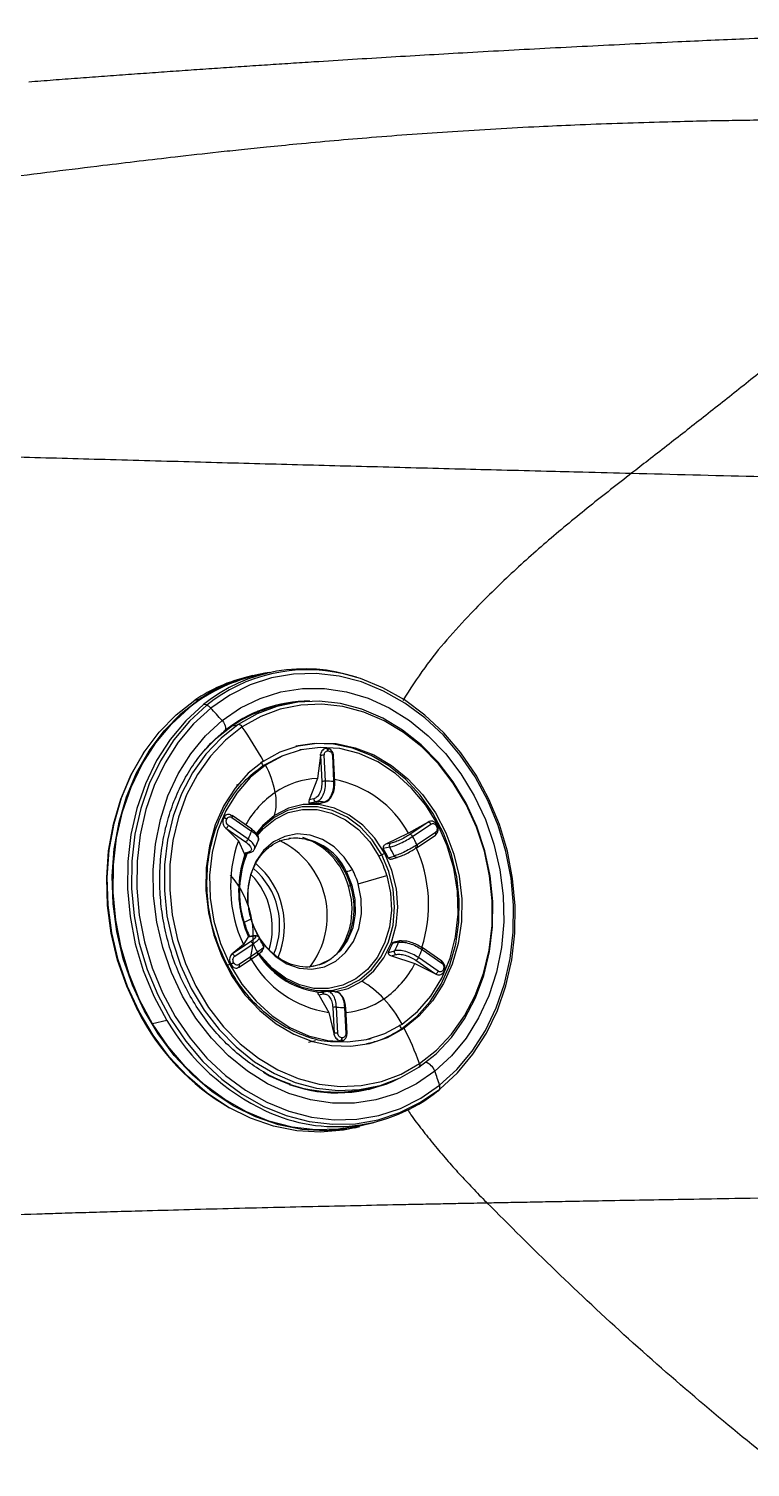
# Model space of a CAD drawing. Extents: x 526 to 610, y 679 to 808.
# Drawn here: x 574.73 to 577.84, y 738.75 to 744.96 of the extents above; entities that cross this region are included whole.
import ezdxf

# ---------------------------------------------------------------- set-up
doc = ezdxf.new("R2010")
doc.units = 0
doc.header["$MEASUREMENT"] = 0
doc.layers.add('1', color=4, linetype='Continuous')

# ---------------------------------------------------------------- blocks, each defined once
blk = doc.blocks.new('JETSETTER LX')
at = {"layer": '1', "color": 3, "linetype": 'Continuous', "lineweight": 25}
for p, q in [((49.5675, 45.2902), (49.5517, 45.2864)), ((49.6301, 45.301), (49.5684, 45.2864)), ((49.3176, 45.1845), (49.3392, 45.1896)), ((49.5889, 45.1397), (49.5908, 45.1331)), ((49.6113, 45.1448), (49.6124, 45.1413)), ((49.6919, 45.1636), (49.6652, 45.1575)), ((49.7164, 45.1686), (49.6919, 45.1636)), ((49.4806, 45.0744), (49.5052, 45.0795)), ((49.6121, 44.9022), (49.6944, 44.9448)), ((49.7818, 44.9717), (49.771, 44.9695)), ((49.8597, 44.9456), (49.8466, 44.8469)), ((49.8603, 44.9516), (49.8597, 44.9456)), ((49.8597, 44.9456), (49.8601, 44.9457)), ((49.8601, 44.9457), (49.8603, 44.9516)), ((49.8601, 44.9457), (49.8655, 44.8334)), ((49.8817, 44.8346), (49.8763, 44.9468)), ((49.8859, 44.976), (49.8876, 44.976)), ((49.8918, 44.9658), (49.8935, 44.9657)), ((49.9109, 44.9457), (49.9163, 44.8334)), ((49.9216, 44.8325), (49.9162, 44.9447)), ((49.498, 44.819), (49.5049, 44.8209)), ((49.5056, 44.8211), (49.5013, 44.8194)), ((49.8466, 44.8469), (49.8116, 44.7539)), ((49.8307, 44.7583), (49.8116, 44.7539)), ((49.4665, 44.6913), (49.4629, 44.6917)), ((49.8415, 44.7462), (49.8134, 44.7398)), ((49.852, 44.7385), (49.878, 44.745)), ((49.8549, 44.7388), (49.8812, 44.7454)), ((49.4411, 44.6753), (49.4419, 44.6771)), ((49.4474, 44.6359), (49.4512, 44.6321)), ((49.4517, 44.6322), (49.4474, 44.6359)), ((49.4512, 44.6321), (49.4517, 44.6322)), ((49.4512, 44.6321), (49.5054, 44.5777)), ((49.4517, 44.6322), (49.5364, 44.5734)), ((49.4551, 44.6706), (49.4559, 44.6723)), ((49.5471, 44.5848), (49.4624, 44.6437)), ((49.4714, 44.6898), (49.4761, 44.6871)), ((49.478, 44.6787), (49.5627, 44.6198)), ((49.563, 44.628), (49.4783, 44.6868)), ((50.3243, 44.6585), (50.2401, 44.6102)), ((50.3247, 44.6586), (50.2455, 44.6053)), ((50.2572, 44.5965), (50.3365, 44.6498)), ((50.3292, 44.661), (50.3243, 44.6585)), ((50.3243, 44.6585), (50.3247, 44.6586)), ((50.3247, 44.6586), (50.3292, 44.661)), ((50.3593, 44.6419), (50.3602, 44.6401)), ((50.3642, 44.6441), (50.3633, 44.6459)), ((49.5054, 44.5777), (49.5306, 44.5232)), ((50.2401, 44.6102), (50.1423, 44.5629)), ((50.1611, 44.5665), (50.1423, 44.5629)), ((50.3555, 44.6137), (50.2762, 44.5603)), ((50.2764, 44.549), (50.3556, 44.6024)), ((50.3586, 44.6053), (50.3546, 44.6019)), ((49.5493, 44.5283), (49.5306, 44.5232)), ((49.5319, 44.5203), (49.5567, 44.5272)), ((50.1584, 44.55), (50.1307, 44.5447)), ((50.152, 44.5044), (50.1785, 44.5119)), ((50.1696, 44.4998), (50.1901, 44.5057)), ((50.0229, 44.3914), (50.146, 44.4275)), ((49.5599, 44.2396), (49.5305, 44.2258)), ((49.5572, 44.1418), (49.478, 44.0885)), ((49.4897, 44.0797), (49.569, 44.133)), ((49.5481, 44.1627), (49.527, 44.1301)), ((49.5481, 44.1627), (49.5668, 44.1663)), ((49.57, 44.1675), (49.5485, 44.1634)), ((49.5854, 44.1769), (49.5913, 44.1661)), ((50.1965, 44.1403), (50.1699, 44.135)), ((50.2036, 44.146), (50.1766, 44.1407)), ((49.474, 44.0851), (49.478, 44.0885)), ((49.4776, 44.0884), (49.474, 44.0851)), ((49.527, 44.1301), (49.4776, 44.0884)), ((49.478, 44.0885), (49.4776, 44.0884)), ((49.588, 44.0969), (49.5087, 44.0435)), ((49.5089, 44.0322), (49.5881, 44.0856)), ((50.1525, 44.096), (50.18, 44.1034)), ((50.1656, 44.0817), (50.1844, 44.0868)), ((50.1656, 44.0817), (50.2673, 44.0481)), ((50.3672, 44.0147), (50.2825, 44.0736)), ((50.2981, 44.1085), (50.3828, 44.0497)), ((50.3831, 44.0578), (50.2984, 44.1167)), ((49.4689, 44.0435), (49.458, 44.0408)), ((49.4725, 44.0447), (49.4716, 44.0465)), ((49.4859, 44.0514), (49.485, 44.0532)), ((49.5079, 44.0318), (49.5034, 44.0294)), ((49.5079, 44.0318), (49.5089, 44.0322)), ((50.2673, 44.0481), (50.356, 44.0031)), ((50.2718, 44.0621), (50.3565, 44.0032)), ((50.381, 44.0581), (50.3852, 44.0545)), ((50.3901, 44.0228), (50.3893, 44.0211)), ((50.3937, 44.0148), (50.3944, 44.0165)), ((50.3565, 44.0032), (50.356, 44.0031)), ((50.356, 44.0031), (50.3612, 44.0006)), ((50.3612, 44.0006), (50.3565, 44.0032)), ((49.8784, 43.9276), (49.8499, 43.9212)), ((49.8524, 43.9123), (49.8714, 43.9166)), ((49.8524, 43.9123), (49.8954, 43.8371)), ((49.8936, 43.9264), (49.8811, 43.9279)), ((49.9314, 43.9249), (49.9278, 43.9268)), ((49.8954, 43.8371), (49.9177, 43.7464)), ((49.9127, 43.8588), (49.9182, 43.7465)), ((49.9343, 43.7477), (49.9289, 43.8599)), ((49.9635, 43.8588), (49.9689, 43.7465)), ((49.9743, 43.7456), (49.9688, 43.8578)), ((49.1972, 43.8024), (49.1355, 43.7877)), ((50.2207, 43.7692), (50.21, 43.7667)), ((49.9182, 43.7465), (49.9177, 43.7464)), ((49.9177, 43.7464), (49.9189, 43.7405)), ((49.9189, 43.7405), (49.9182, 43.7465)), ((49.9487, 43.7148), (49.947, 43.7149)), ((49.9534, 43.7276), (49.9517, 43.7276)), ((50.0673, 43.7223), (50.0779, 43.7251)), ((50.0839, 43.5133), (50.108, 43.5198)), ((50.0082, 43.3392), (50.0297, 43.3443)), ((50.0288, 43.3482), (50.0905, 43.3628))]:
    blk.add_line(p, q, dxfattribs=at)
at = {"layer": '1', "color": 3, "linetype": 'Continuous', "lineweight": 25, "flags": 128}
for points in [[(50.3736, 43.5231), (50.448, 43.5913), (50.5141, 43.6704), (50.571, 43.7592), (50.6178, 43.8564), (50.6538, 43.9606), (50.6786, 44.0704), (50.6917, 44.1839), (50.693, 44.2998), (50.6824, 44.4161), (50.6601, 44.5313), (50.6265, 44.6436), (50.5819, 44.7515), (50.5272, 44.8533), (50.463, 44.9476), (50.3903, 45.033), (50.3101, 45.1082), (50.2237, 45.1722), (50.1323, 45.224), (50.0372, 45.2629), (49.9398, 45.2882), (49.8416, 45.2997), (49.7439, 45.2971), (49.6481, 45.2805), (49.5558, 45.2502), (49.4682, 45.2065), (49.3866, 45.1501)], [(50.3745, 43.5066), (50.4503, 43.576), (50.5176, 43.6565), (50.5755, 43.7469), (50.6231, 43.8459), (50.6598, 43.952), (50.685, 44.0637), (50.6984, 44.1793), (50.6997, 44.2972), (50.6889, 44.4156), (50.6662, 44.5329), (50.632, 44.6473), (50.5866, 44.7571), (50.5309, 44.8608), (50.4655, 44.9568), (50.3915, 45.0437), (50.3099, 45.1203), (50.222, 45.1854), (50.1289, 45.2381), (50.0321, 45.2777), (49.9586, 45.2982)], [(50.1013, 43.3655), (50.0773, 43.3574), (49.9801, 43.3344), (49.8802, 43.3258), (49.7792, 43.3316), (49.6785, 43.3518), (49.5795, 43.386), (49.4837, 43.4338), (49.3925, 43.4946), (49.3072, 43.5673), (49.2291, 43.6509), (49.1593, 43.7443), (49.0988, 43.846), (49.0485, 43.9546), (49.0091, 44.0685), (48.9813, 44.186), (48.9654, 44.3054), (48.9616, 44.425), (48.9701, 44.543), (48.9906, 44.6577), (49.0229, 44.7675), (49.0665, 44.8707), (49.1208, 44.9658), (49.185, 45.0515), (49.2581, 45.1265), (49.3392, 45.1896)], [(49.435, 45.0965), (49.5141, 45.1508), (49.5991, 45.1922), (49.6888, 45.2203), (49.7817, 45.2344), (49.8764, 45.2345), (49.9714, 45.2204), (50.0651, 45.1924), (50.1562, 45.151), (50.2431, 45.0969), (50.3245, 45.0307), (50.3991, 44.9537), (50.4657, 44.867), (50.5234, 44.772), (50.5711, 44.6702), (50.6081, 44.5632), (50.6339, 44.4526), (50.648, 44.3403), (50.6502, 44.2279), (50.6405, 44.1174), (50.619, 44.0103), (50.5861, 43.9084), (50.5422, 43.8134), (50.4882, 43.7266), (50.4247, 43.6496), (50.3529, 43.5834)], [(49.0772, 43.8409), (49.027, 43.9495), (48.9876, 44.0633), (48.9598, 44.1809), (48.9439, 44.3003), (48.9401, 44.4199), (48.9486, 44.5379), (48.9691, 44.6526), (49.0014, 44.7624), (49.045, 44.8656), (49.0993, 44.9607), (49.1635, 45.0464), (49.2366, 45.1213), (49.3176, 45.1845)], [(49.1355, 43.7877), (49.0794, 43.8921), (49.0337, 44.0026), (48.9992, 44.1178), (48.9764, 44.2358), (48.9656, 44.3551), (48.9669, 44.4737), (48.9803, 44.5901), (49.0057, 44.7026), (49.0426, 44.8094), (49.0906, 44.909), (49.1489, 45), (49.2166, 45.081), (49.2929, 45.1509)], [(49.3546, 45.1656), (49.2783, 45.0957), (49.2106, 45.0146), (49.1523, 44.9236), (49.1043, 44.824), (49.0674, 44.7172), (49.042, 44.6048), (49.0286, 44.4884), (49.0273, 44.3697), (49.0381, 44.2505), (49.0609, 44.1324), (49.0954, 44.0173), (49.141, 43.9067), (49.1972, 43.8024)], [(49.3698, 45.1629), (49.2941, 45.0935), (49.2268, 45.013), (49.1689, 44.9226), (49.1212, 44.8236), (49.0845, 44.7175), (49.0593, 44.6058), (49.046, 44.4902), (49.0447, 44.3723), (49.0554, 44.2538), (49.0781, 44.1366), (49.1124, 44.0222), (49.1577, 43.9124), (49.2135, 43.8087), (49.2788, 43.7127), (49.3528, 43.6258), (49.4344, 43.5492), (49.5224, 43.4841), (49.6154, 43.4314), (49.7122, 43.3918), (49.8114, 43.366), (49.9114, 43.3544), (50.0109, 43.357), (50.1083, 43.3739), (50.2023, 43.4047), (50.2915, 43.4492), (50.3745, 43.5066)], [(49.3866, 45.1501), (49.3122, 45.0819), (49.2461, 45.0028), (49.1892, 44.9141), (49.1424, 44.8168), (49.1064, 44.7126), (49.0817, 44.6029), (49.0685, 44.4893), (49.0673, 44.3735), (49.0778, 44.2572), (49.1001, 44.142), (49.1337, 44.0296), (49.1783, 43.9217), (49.233, 43.8199), (49.2972, 43.7256), (49.3699, 43.6402), (49.4501, 43.565), (49.5365, 43.501), (49.6279, 43.4493), (49.723, 43.4104), (49.8204, 43.3851), (49.9187, 43.3736), (50.0164, 43.3762), (50.1121, 43.3928), (50.2044, 43.4231), (50.292, 43.4668), (50.3736, 43.5231)], [(50.2842, 43.6006), (50.3583, 43.659), (50.4244, 43.7292), (50.4815, 43.8097), (50.5286, 43.8994), (50.5648, 43.9966), (50.5896, 44.0996), (50.6024, 44.2068), (50.6032, 44.3163), (50.5918, 44.4261), (50.5685, 44.5345), (50.5337, 44.6396), (50.4879, 44.7395), (50.432, 44.8326), (50.3669, 44.9173), (50.2937, 44.9921), (50.2137, 45.0557), (50.1282, 45.1071), (50.0388, 45.1454), (49.9468, 45.1699), (49.854, 45.1802), (49.7619, 45.1761), (49.672, 45.1577), (49.586, 45.1253), (49.5052, 45.0795)], [(50.2875, 43.6163), (50.3602, 43.6737), (50.4252, 43.7426), (50.4813, 43.8217), (50.5275, 43.9097), (50.5631, 44.0052), (50.5874, 44.1064), (50.6, 44.2116), (50.6008, 44.3191), (50.5896, 44.427), (50.5667, 44.5335), (50.5325, 44.6366), (50.4876, 44.7348), (50.4327, 44.8262), (50.3687, 44.9094), (50.2969, 44.9828), (50.2183, 45.0453), (50.1343, 45.0958), (50.0465, 45.1334), (49.9562, 45.1575), (49.865, 45.1676), (49.7745, 45.1636), (49.6863, 45.1455), (49.6018, 45.1137), (49.5225, 45.0687)], [(49.7959, 45.1793), (49.7449, 45.176), (49.6734, 45.1636)], [(50.3529, 43.5834), (50.2739, 43.5291), (50.1888, 43.4876), (50.0992, 43.4596), (50.0062, 43.4454), (49.9116, 43.4454), (49.8166, 43.4595), (49.7229, 43.4874), (49.6318, 43.5288), (49.5449, 43.583), (49.4635, 43.6491), (49.3889, 43.7261), (49.3222, 43.8128), (49.2646, 43.9078), (49.2169, 44.0097), (49.1799, 44.1167), (49.1541, 44.2272), (49.14, 44.3396), (49.1378, 44.4519), (49.1475, 44.5625), (49.169, 44.6695), (49.2019, 44.7714), (49.2458, 44.8665), (49.2998, 44.9532), (49.3632, 45.0303), (49.435, 45.0965)], [(49.5052, 45.0795), (49.4311, 45.0211), (49.3649, 44.9509), (49.3078, 44.8704), (49.2608, 44.7807), (49.2245, 44.6835), (49.1998, 44.5805), (49.1869, 44.4733), (49.1862, 44.3639), (49.1975, 44.254), (49.2208, 44.1456), (49.2557, 44.0405), (49.3014, 43.9406), (49.3573, 43.8475), (49.4224, 43.7628), (49.4956, 43.688), (49.5756, 43.6244), (49.6611, 43.573), (49.7506, 43.5347), (49.8425, 43.5102), (49.9354, 43.4999), (50.0275, 43.504), (50.1173, 43.5224), (50.2034, 43.5548), (50.2842, 43.6006)], [(49.5225, 45.0687), (49.4497, 45.0113), (49.3847, 44.9424), (49.3286, 44.8633), (49.2824, 44.7753), (49.2468, 44.6798), (49.2225, 44.5786), (49.2099, 44.4734), (49.2092, 44.3659), (49.2203, 44.258), (49.2432, 44.1515), (49.2774, 44.0484), (49.3224, 43.9502), (49.3773, 43.8588), (49.4412, 43.7756), (49.5131, 43.7022), (49.5917, 43.6397), (49.6756, 43.5892), (49.7635, 43.5516), (49.8538, 43.5275), (49.9449, 43.5174), (50.0354, 43.5214), (50.1236, 43.5395), (50.2081, 43.5713), (50.2875, 43.6163)], [(49.4806, 45.0744), (49.4074, 45.0168), (49.3467, 44.9537)], [(49.435, 45.0965), (49.4407, 45.0891), (49.4452, 45.0813), (49.4483, 45.0736), (49.4499, 45.0662), (49.45, 45.0597), (49.4484, 45.0544), (49.4454, 45.0507)], [(49.0737, 43.8418), (49.0237, 43.9498), (48.9846, 44.063), (48.9569, 44.1798), (48.9411, 44.2985), (48.9373, 44.4174), (48.9457, 44.5348), (48.9661, 44.6489), (48.9983, 44.758), (49.0416, 44.8606), (49.0956, 44.9552), (49.1016, 44.9641)], [(49.6138, 44.9216), (49.686, 44.9616), (49.7635, 44.9878), (49.8444, 44.9996), (49.9269, 44.9968), (50.0092, 44.9795), (50.0894, 44.948), (50.1658, 44.9031), (50.2367, 44.8457), (50.3004, 44.7771), (50.3555, 44.6989), (50.4009, 44.6127), (50.4354, 44.5206), (50.4584, 44.4246), (50.4693, 44.3269), (50.4679, 44.2295), (50.4541, 44.1347), (50.4284, 44.0447), (50.3912, 43.9613), (50.3435, 43.8866), (50.2862, 43.822), (50.2207, 43.7692)], [(50.3659, 44.6474), (50.3143, 44.7312), (50.2529, 44.8054), (50.1833, 44.8683), (50.1071, 44.9183), (50.0263, 44.9543), (49.9428, 44.9752), (49.8586, 44.9806), (49.7759, 44.9704), (49.6967, 44.9448), (49.6229, 44.9045)], [(50.21, 43.7667), (50.2755, 43.8195), (50.3327, 43.884), (50.3805, 43.9588), (50.4176, 44.0421), (50.4434, 44.1322), (50.4571, 44.2269), (50.4585, 44.3243), (50.4477, 44.4221), (50.4247, 44.5181), (50.3901, 44.6102), (50.3448, 44.6963), (50.2896, 44.7745), (50.2259, 44.8431), (50.1551, 44.9005), (50.0787, 44.9455), (49.9984, 44.9769), (49.9161, 44.9943), (49.8336, 44.997), (49.7538, 44.9855)], [(49.6138, 44.9216), (49.5482, 44.8688), (49.491, 44.8043), (49.4432, 44.7295), (49.4061, 44.6462), (49.3804, 44.5561), (49.3666, 44.4613), (49.3652, 44.364), (49.3761, 44.2662), (49.399, 44.1702), (49.4336, 44.0781), (49.4789, 43.992), (49.5341, 43.9137), (49.5978, 43.8452), (49.6687, 43.7878), (49.745, 43.7428), (49.8253, 43.7113), (49.9076, 43.694), (49.9901, 43.6912), (50.071, 43.7031), (50.1484, 43.7293), (50.2207, 43.7692)], [(49.6229, 44.9045), (49.5564, 44.8504), (49.4988, 44.7838), (49.4514, 44.7064), (49.4156, 44.6202), (49.392, 44.5272), (49.3815, 44.4297), (49.3841, 44.3302), (49.3999, 44.231), (49.4283, 44.1346), (49.4689, 44.0435)], [(50.1245, 44.517), (50.0832, 44.5817), (50.0326, 44.6366), (49.9748, 44.6796), (49.9119, 44.7091), (49.8465, 44.724), (49.7809, 44.7237), (49.7177, 44.7081), (49.6594, 44.678), (49.6082, 44.6344), (49.5843, 44.606)], [(49.5868, 44.5996), (49.6136, 44.6306), (49.6638, 44.6713), (49.7205, 44.6991), (49.7816, 44.713), (49.8448, 44.7123), (49.9078, 44.6972), (49.9682, 44.6682), (50.0237, 44.6263), (50.0722, 44.5733), (50.112, 44.511)], [(50.1368, 44.5226), (50.0946, 44.5887), (50.0429, 44.6448), (49.9838, 44.6888), (49.9196, 44.719), (49.8527, 44.7342), (49.7856, 44.7338), (49.7211, 44.7179), (49.6615, 44.6871)], [(49.6615, 44.6871), (49.6091, 44.6425), (49.5818, 44.6096)], [(50.2118, 43.7864), (50.2783, 43.8405), (50.336, 43.9071), (50.3833, 43.9844), (50.4192, 44.0707), (50.4427, 44.1637), (50.4533, 44.2612), (50.4506, 44.3607), (50.4349, 44.4599), (50.4064, 44.5563), (50.3659, 44.6474)], [(50.3593, 44.6419), (50.3606, 44.6429), (50.3617, 44.6437), (50.3625, 44.6445), (50.3631, 44.6451), (50.3633, 44.6456), (50.3632, 44.646), (50.3628, 44.6461), (50.3621, 44.6461)], [(49.9973, 44.4542), (49.9621, 44.5077), (49.9185, 44.5516), (49.8685, 44.5837), (49.8146, 44.6025), (49.7596, 44.607), (49.7062, 44.5969), (49.657, 44.5728), (49.6145, 44.5358), (49.5809, 44.4879), (49.5577, 44.4313), (49.5462, 44.369), (49.5469, 44.304), (49.5599, 44.2396)], [(49.5364, 44.5264), (49.5338, 44.5195), (49.516, 44.4572)], [(49.5936, 44.0888), (49.6043, 44.0742), (49.6549, 44.0193), (49.7127, 43.9763), (49.7755, 43.9468), (49.841, 43.9319), (49.9066, 43.9322), (49.9698, 43.9478), (50.0281, 43.9779), (50.0793, 44.0216), (50.1215, 44.0769), (50.153, 44.142), (50.1727, 44.2142), (50.1796, 44.2907), (50.1737, 44.3687), (50.1551, 44.4451), (50.1245, 44.517)], [(50.0383, 43.9717), (50.0906, 44.0163), (50.1337, 44.0729), (50.1659, 44.1394), (50.186, 44.2131), (50.1931, 44.2913), (50.1871, 44.371), (50.1681, 44.4491), (50.1368, 44.5226)], [(49.9719, 44.4441), (49.9957, 44.3862), (50.0084, 44.3246), (50.0094, 44.2624), (49.9988, 44.2026), (49.9769, 44.1483), (49.9448, 44.1022), (49.9043, 44.0666), (49.8573, 44.0433), (49.8268, 44.0357)], [(50.146, 44.4275), (50.1618, 44.3535), (50.1655, 44.2784), (50.1569, 44.2051), (50.1363, 44.1364), (50.1046, 44.0748), (50.0629, 44.0227), (50.0127, 43.982), (49.956, 43.9542), (49.8949, 43.9403), (49.8317, 43.941), (49.7687, 43.9561), (49.7083, 43.9851), (49.6528, 44.027), (49.6043, 44.08), (49.5955, 44.0919)], [(49.5973, 44.1562), (49.6206, 44.1233), (49.6642, 44.0794), (49.7142, 44.0473), (49.7681, 44.0285), (49.8231, 44.0241), (49.8765, 44.0341), (49.9257, 44.0583), (49.9682, 44.0952), (50.0018, 44.1432), (50.025, 44.1997), (50.0365, 44.262), (50.0358, 44.327), (50.0229, 44.3914)], [(49.981, 44.166), (49.9699, 44.1431), (49.9642, 44.1332)], [(49.4689, 44.0435), (49.5205, 43.9597), (49.5818, 43.8855), (49.6514, 43.8226), (49.7276, 43.7725), (49.8084, 43.7366), (49.892, 43.7157), (49.9761, 43.7102), (50.0588, 43.7205), (50.138, 43.7461), (50.2118, 43.7864)], [(49.9261, 43.9267), (49.9787, 43.9409), (50.0383, 43.9717)], [(50.0082, 43.3392), (49.9586, 43.3293), (49.8587, 43.3207), (49.7577, 43.3265), (49.6569, 43.3466), (49.5579, 43.3809), (49.4621, 43.4287), (49.3709, 43.4894), (49.2857, 43.5622), (49.2075, 43.6458), (49.1377, 43.7392), (49.0772, 43.8409)], [(50.0288, 43.3482), (49.9382, 43.333), (49.8381, 43.3304), (49.7374, 43.3421), (49.6376, 43.3681), (49.5401, 43.4079), (49.4464, 43.461), (49.3579, 43.5265), (49.2758, 43.6036), (49.2013, 43.6911), (49.1355, 43.7877)], [(49.8387, 43.7138), (49.825, 43.7111), (49.8079, 43.7077)], [(50.0673, 43.505), (50.143, 43.5285), (50.1823, 43.5454)]]:
    blk.add_lwpolyline(points, dxfattribs=at)
at = {"layer": '1', "color": 3, "linetype": 'Continuous', "lineweight": 25}
for centre, radius, start, end in [((49.7921, 44.6216), 0.6981, 71.35225, 128.80749), ((49.8032, 44.6252), 0.6907, 77.00258, 128.87209), ((49.7309, 44.6077), 0.6979, 103.46816, 128.88241), ((49.7075, 44.6087), 0.6954, 103.42486, 124.09778), ((49.7274, 44.6172), 0.6917, 97.24322, 124.14428), ((49.3583, 45.1422), 0.0237, 60.97456, 99.15459), ((49.343, 45.1101), 0.0592, 42.51469, 63.0703), ((48.1973, 44.0282), 1.635, 40.79926, 43.33218), ((49.8131, 44.5882), 0.592, 89.86742, 128.9717), ((49.8156, 44.5779), 0.599, 112.03719, 124.00641), ((49.755, 44.5807), 0.5781, 104.2756, 106.55055), ((49.8091, 44.593), 0.5825, 104.29906, 111.99958), ((49.5045, 45.0592), 0.0204, 27.95992, 87.95187), ((48.2045, 44.149), 1.6071, 28.73349, 34.90824), ((49.8736, 44.8716), 0.0753, 87.9414, 100.28816), ((49.8821, 44.9671), 0.00975, 352.43362, 66.90566), ((49.8838, 44.967), 0.00975, 352.43362, 66.90566), ((49.9123, 44.9381), 0.00771, 59.16647, 100.3825), ((48.263, 44.1843), 1.5282, 28.01805, 28.73578), ((49.2484, 44.7069), 0.4235, 10.82312, 27.81494), ((49.8624, 44.4943), 0.3529, 92.57071, 124.14477), ((49.879, 44.7593), 0.0753, 87.94132, 100.28847), ((49.8873, 44.4865), 0.3481, 85.22456, 90.92738), ((49.9177, 44.8259), 0.00771, 59.16598, 100.38299), ((49.8299, 44.382), 0.4693, 29.08658, 78.79219), ((49.8973, 44.4471), 0.4116, 124.4794, 151.10155), ((49.4556, 44.7427), 0.2132, 344.88846, 11.82975), ((49.8229, 44.4474), 0.2925, 84.28937, 91.86258), ((49.8499, 44.4539), 0.2925, 84.49596, 91.6557), ((49.4402, 44.6498), 0.0255, 54.28988, 87.91543), ((49.441, 44.6515), 0.0255, 54.28988, 87.91543), ((49.4426, 44.6515), 0.0213, 295.23302, 338.52951), ((49.4752, 44.6825), 0.00473, 305.91317, 78.6654), ((49.5569, 44.6241), 0.00722, 323.54757, 32.48603), ((50.3235, 44.6448), 0.0138, 21.1213, 85.01385), ((50.3575, 44.6469), 0.00724, 291.95843, 337.73541), ((50.0639, 44.3804), 0.5923, 160.54414, 204.99974), ((49.5273, 44.5926), 0.0213, 295.23188, 338.52982), ((49.9838, 44.4111), 0.47, 153.63989, 158.30832), ((49.5293, 44.2534), 0.3599, 321.72056, 64.6235), ((49.749, 44.3452), 0.2438, 23.91896, 95.96349), ((49.6894, 44.3071), 0.2999, 14.35451, 71.60932), ((50.2443, 44.5915), 0.0138, 21.12076, 85.01562), ((49.7625, 44.3128), 0.5703, 25.72397, 29.82747), ((50.3488, 44.6079), 0.00879, 320.55356, 40.83979), ((49.9672, 44.3584), 0.4596, 158.54264, 205.09283), ((49.9477, 44.3574), 0.4375, 157.30667, 197.51612), ((49.7059, 44.3111), 0.2915, 27.03987, 57.20624), ((50.4065, 43.9165), 0.6634, 115.14743, 116.35168), ((49.7006, 44.2947), 0.4648, 16.60836, 27.73354), ((50.3804, 43.9721), 0.602, 113.86679, 115.15162), ((49.718, 44.3016), 0.479, 25.05073, 30.5007), ((49.7451, 44.308), 0.479, 25.19948, 30.35195), ((49.7323, 44.3013), 0.594, 341.93385, 24.96663), ((50.2705, 44.5548), 0.00797, 307.89843, 43.7126), ((49.9901, 44.3628), 0.4834, 168.73499, 204.3481), ((49.3618, 44.2135), 0.3218, 337.42599, 49.41332), ((49.3544, 44.2118), 0.3503, 336.97953, 49.84991), ((49.9677, 44.4572), 0.0138, 261.17997, 287.73964), ((49.6666, 44.2864), 0.3378, 16.60836, 27.73354), ((49.9355, 44.5729), 0.1338, 285.78247, 297.51318), ((49.6878, 44.2915), 0.3496, 16.60836, 27.73354), ((49.1689, 44.1677), 0.4008, 345.63793, 40.82132), ((49.3255, 44.2049), 0.3266, 342.94141, 43.80355), ((49.6759, 44.2819), 0.32, 322.71901, 18.12989), ((50.0022, 44.2604), 0.1231, 95.57162, 100.39425), ((49.6838, 44.2874), 0.321, 337.78892, 17.32405), ((49.9782, 44.3595), 0.4672, 196.62531, 204.74394), ((49.8949, 44.3396), 0.3496, 196.60836, 207.73354), ((49.556, 44.1281), 0.0138, 21.12071, 85.01576), ((50.0827, 44.3806), 0.5703, 205.72397, 209.82747), ((49.5838, 44.1784), 0.00224, 318.19994, 19.1661), ((49.8011, 44.2759), 0.3948, 332.87406, 339.07415), ((49.8282, 44.2824), 0.3948, 333.04325, 338.90473), ((49.4768, 44.0747), 0.0138, 21.1213, 85.01385), ((49.965, 44.2974), 0.4655, 208.97563, 261.41346), ((49.5785, 44.0906), 0.0114, 341.31941, 33.83033), ((49.586, 44.0886), 0.00368, 304.41672, 332.7075), ((49.8957, 44.283), 0.3608, 212.61948, 266.15898), ((50.2627, 44.0814), 0.0213, 295.23181, 338.52984), ((49.8614, 44.2823), 0.47, 333.63989, 338.30832), ((50.2953, 44.1124), 0.00473, 305.91179, 78.66952), ((49.4515, 44.1032), 0.0602, 289.47445, 303.80367), ((49.4524, 44.1014), 0.0602, 289.47445, 303.80367), ((49.5021, 44.0378), 0.00879, 320.55356, 40.83979), ((49.8989, 44.2367), 0.4138, 304.51747, 332.88408), ((50.3474, 44.0225), 0.0213, 295.23302, 338.52951), ((50.377, 44.054), 0.00722, 323.54791, 32.48569), ((50.3886, 44.0163), 0.00484, 328.68475, 81.30961), ((50.3882, 44.0169), 0.0062, 356.04918, 72.57408), ((49.845, 43.6321), 0.3907, 42.42073, 60.35559), ((49.9353, 44.1879), 0.3531, 275.62059, 304.1421), ((49.749, 43.5373), 0.5256, 28.28956, 42.98998), ((49.0756, 43.8421), 0.002, 188.43535, 323.04508), ((49.971, 44.2966), 1.006, 206.87725, 239.92874), ((49.9262, 43.7847), 0.0753, 87.94132, 100.28849), ((49.9579, 44.2069), 0.3481, 265.22456, 270.92738), ((49.9649, 43.8512), 0.00771, 59.16601, 100.38296), ((50.0353, 44.2906), 0.9699, 210.2231, 245.00864), ((48.8679, 43.0885), 1.5036, 26.8085, 27.53403), ((48.9374, 43.1181), 1.439, 20.25491, 26.90211), ((49.9316, 43.6724), 0.0753, 87.9414, 100.28816), ((49.9374, 43.7257), 0.0144, 311.51332, 7.84371), ((49.9391, 43.7256), 0.0144, 311.51332, 7.84371), ((49.9703, 43.739), 0.00771, 59.16647, 100.3825), ((49.9285, 44.1177), 0.6241, 239.69112, 284.42368), ((50.2784, 43.61), 0.011, 301.45592, 34.74183), ((50.2961, 43.5644), 0.0599, 18.43114, 73.01763), ((49.3051, 43.1902), 1.1191, 17.30625, 20.56768), ((49.9314, 44.0921), 0.6021, 249.91768, 296.38866), ((50.3465, 43.5132), 0.0289, 346.6298, 20.00535), ((49.9261, 44.0495), 0.7052, 244.77144, 308.59004), ((50.3633, 43.5095), 0.0116, 283.14608, 345.18867)]:
    blk.add_arc(centre, radius, start, end, dxfattribs=at)
for points, knots in [([(48.6013, 47.8529), (48.6363, 47.8556), (48.7062, 47.861), (48.8108, 47.8689), (48.9149, 47.8766), (49.0185, 47.8842), (49.1217, 47.8916), (49.2244, 47.8989), (49.3267, 47.9061), (49.4285, 47.9131), (49.5299, 47.9199), (49.6308, 47.9266), (49.7313, 47.9332), (49.9093, 47.9447), (50.1639, 47.9604), (50.5035, 47.9802), (50.8548, 47.9993), (51.1568, 48.0145), (51.4358, 48.0278), (51.711, 48.0399), (51.9793, 48.0506), (52.2042, 48.0591), (52.3717, 48.065), (52.5466, 48.0708), (52.7317, 48.0764), (52.8558, 48.0798), (52.9183, 48.0816)], [0, 0, 0, 0, 0.0238572, 0.0476333, 0.0713284, 0.0949425, 0.1184756, 0.1419278, 0.1652991, 0.1885894, 0.2117987, 0.2349271, 0.2579744, 0.2809407, 0.3575209, 0.433726, 0.5160642, 0.6015222, 0.6441371, 0.7109685, 0.7941909, 0.8324388, 0.8692171, 0.9121998, 0.9557942, 1, 1, 1, 1]), ([(44.3934, 46.9396), (44.4165, 46.9421), (44.4625, 46.9472), (44.5315, 46.9549), (44.6006, 46.9626), (44.6696, 46.9704), (44.7386, 46.9782), (44.8076, 46.9861), (44.8766, 46.994), (45.0148, 47.0099), (45.2214, 47.034), (45.6027, 47.0791), (46.0577, 47.1341), (46.4929, 47.1876), (46.8046, 47.2262), (47.0637, 47.2585), (47.3469, 47.2941), (47.6215, 47.3284), (47.8518, 47.3572), (48.0548, 47.383), (48.2657, 47.41), (48.4844, 47.4378), (48.7038, 47.4655), (48.9542, 47.4965), (49.1912, 47.5247), (49.3904, 47.547), (49.5219, 47.5612), (49.6345, 47.5728), (49.8216, 47.5911), (50.089, 47.6148), (50.438, 47.6403), (50.7301, 47.657), (51.0281, 47.6704), (51.2489, 47.6779), (51.4601, 47.6833), (51.5898, 47.686), (51.7141, 47.6879), (51.8522, 47.6894), (52.0075, 47.6906), (52.1795, 47.6912), (52.3544, 47.691), (52.5278, 47.69), (52.6952, 47.6886), (52.8037, 47.6874), (52.8567, 47.6868)], [0, 0, 0, 0, 0.007792, 0.015586, 0.023383, 0.031182, 0.038984, 0.046788, 0.054595, 0.062404, 0.093771, 0.124909, 0.192614, 0.249996, 0.275575, 0.301177, 0.340533, 0.374993, 0.398022, 0.422043, 0.44705, 0.473037, 0.499996, 0.525389, 0.562498, 0.584737, 0.596635, 0.609523, 0.624997, 0.663541, 0.705199, 0.749997, 0.76844, 0.812498, 0.829752, 0.844959, 0.85956, 0.874999, 0.89531, 0.91632, 0.938027, 0.959641, 0.9803, 1, 1, 1, 1]), ([(52.5043, 47.2562), (52.4994, 47.2513), (52.4895, 47.2413), (52.4746, 47.2264), (52.4594, 47.2114), (52.4439, 47.1963), (52.4283, 47.1811), (52.4125, 47.1658), (52.3964, 47.1505), (52.3802, 47.135), (52.3637, 47.1195), (52.3262, 47.0845), (52.2655, 47.029), (52.1826, 46.9553), (52.0973, 46.8815), (52.0135, 46.8104), (51.9278, 46.739), (51.8155, 46.6469), (51.6759, 46.5346), (51.5396, 46.4269), (51.4328, 46.3431), (51.3531, 46.281), (51.2764, 46.2213), (51.2258, 46.1821), (51.2022, 46.1638)], [0, 0, 0, 0, 0.0123092, 0.0246915, 0.0371496, 0.0496859, 0.0623028, 0.0750027, 0.087788, 0.1006611, 0.1136244, 0.1266801, 0.1888147, 0.2540496, 0.3159468, 0.3817625, 0.4431745, 0.5092281, 0.6356688, 0.7602654, 0.8215779, 0.8820578, 0.9448014, 1, 1, 1, 1]), ([(44.0085, 46.3748), (44.0302, 46.374), (44.0748, 46.3725), (44.1436, 46.3702), (44.2158, 46.3678), (44.2915, 46.3653), (44.3707, 46.3627), (44.4535, 46.3599), (44.5487, 46.3568), (44.6651, 46.3529), (44.8124, 46.3481), (44.95, 46.3436), (45.1364, 46.3376), (45.3466, 46.3308), (45.7077, 46.3193), (46.1543, 46.3052), (46.6934, 46.2886), (47.1351, 46.2753), (47.4741, 46.2653), (47.7858, 46.2561), (48.1548, 46.2455), (48.567, 46.2338), (48.9618, 46.2228), (49.3395, 46.2125), (49.7156, 46.2023), (50.0891, 46.1925), (50.3969, 46.1844), (50.6467, 46.178), (50.8228, 46.1734), (51.0098, 46.1687), (51.1321, 46.1656), (51.2022, 46.1638)], [0, 0, 0, 0, 0.0083777, 0.0172077, 0.0264905, 0.036227, 0.0464181, 0.0570648, 0.0681683, 0.0831675, 0.1020591, 0.1251458, 0.1364329, 0.1743658, 0.2068078, 0.2773025, 0.3495883, 0.4207542, 0.455054, 0.4876064, 0.548666, 0.6083259, 0.6615631, 0.7179878, 0.7728725, 0.8280096, 0.8857576, 0.9131112, 0.9428551, 0.9672206, 1, 1, 1, 1]), ([(51.2022, 46.1638), (51.1418, 46.1167), (51.0205, 46.0221), (50.8433, 45.8756), (50.671, 45.7226), (50.4901, 45.542), (50.3323, 45.3666), (50.2458, 45.2314), (50.2153, 45.1837)], [0, 0, 0, 0, 0.16476, 0.330593, 0.496454, 0.661544, 0.88061, 1, 1, 1, 1]), ([(51.2022, 46.1638), (51.3789, 46.1593), (51.5546, 46.1549), (51.9043, 46.1461), (52.0784, 46.1417), (52.4278, 46.133), (52.6032, 46.1286), (52.9566, 46.1197), (53.1346, 46.1153), (53.4035, 46.1085), (53.4935, 46.1062), (53.674, 46.1016), (53.7646, 46.0993), (53.9464, 46.0947), (54.0378, 46.0924), (54.2222, 46.0876), (54.3152, 46.0852), (54.5973, 46.0779), (54.7895, 46.0729), (55.1821, 46.0625), (55.3825, 46.0571), (55.5857, 46.0515)], [0, 0, 0, 0, 0.125, 0.125, 0.25, 0.25, 0.375, 0.375, 0.5, 0.5, 0.5625, 0.5625, 0.625, 0.625, 0.6875, 0.6875, 0.75, 0.75, 0.875, 0.875, 1, 1, 1, 1]), ([(49.7311, 43.5279), (49.7189, 43.5318), (49.6786, 43.5449), (49.6128, 43.5794), (49.5352, 43.6303), (49.4627, 43.6921), (49.3961, 43.7631), (49.3364, 43.8424), (49.2846, 43.9289), (49.2413, 44.0213), (49.2073, 44.1182), (49.183, 44.2183), (49.1687, 44.3201), (49.1646, 44.422), (49.1709, 44.5227), (49.1874, 44.6206), (49.2138, 44.7143), (49.2497, 44.8024), (49.2945, 44.8838), (49.3478, 44.957), (49.3991, 45.012), (49.4333, 45.0406), (49.4453, 45.0507)], [0, 0, 0, 0, 0.023224, 0.076196, 0.129061, 0.18184, 0.234557, 0.28723, 0.339876, 0.392503, 0.445118, 0.497722, 0.550317, 0.602905, 0.655485, 0.708061, 0.76064, 0.813232, 0.865856, 0.918533, 0.971291, 1, 1, 1, 1]), ([(49.8859, 44.976), (49.883, 44.9758), (49.877, 44.9752), (49.8692, 44.9698), (49.8631, 44.9618), (49.8612, 44.955), (49.8603, 44.9516)], [0, 0, 0, 0, 0.247558, 0.500834, 0.753648, 1, 1, 1, 1]), ([(49.8763, 44.9468), (49.8764, 44.9497), (49.8768, 44.9554), (49.8809, 44.9617), (49.8861, 44.9653), (49.8899, 44.9656), (49.8918, 44.9658)], [0, 0, 0, 0, 0.279486, 0.559002, 0.779415, 1, 1, 1, 1]), ([(49.8969, 44.9736), (49.8967, 44.9737), (49.894, 44.9756), (49.8907, 44.9758), (49.8876, 44.976)], [0, 0, 0, 0, 0.051257, 1, 1, 1, 1]), ([(49.9162, 44.9446), (49.916, 44.9465), (49.9157, 44.9503), (49.9134, 44.9577), (49.9084, 44.9661), (49.9011, 44.972), (49.8945, 44.9748), (49.891, 44.9752), (49.8893, 44.9754)], [0, 0, 0, 0, 0.125487, 0.248857, 0.49366, 0.741661, 0.868995, 1, 1, 1, 1]), ([(49.8935, 44.9657), (49.8959, 44.9653), (49.9008, 44.9644), (49.9064, 44.959), (49.91, 44.9524), (49.9106, 44.9479), (49.9109, 44.9457)], [0, 0, 0, 0, 0.2796579, 0.5592269, 0.7795818, 1, 1, 1, 1]), ([(49.4982, 44.8191), (49.4989, 44.8191), (49.5008, 44.8191), (49.5037, 44.82), (49.5056, 44.8213), (49.5066, 44.8219)], [0, 0, 0, 0, 0.240119, 0.619894, 1, 1, 1, 1]), ([(49.8655, 44.8334), (49.8654, 44.8246), (49.8651, 44.8069), (49.8573, 44.783), (49.8455, 44.7647), (49.8356, 44.7604), (49.8307, 44.7583)], [0, 0, 0, 0, 0.249775, 0.50014, 0.75045, 1, 1, 1, 1]), ([(49.8415, 44.7462), (49.8473, 44.7487), (49.859, 44.7538), (49.8726, 44.7752), (49.8813, 44.8034), (49.8816, 44.8242), (49.8817, 44.8346)], [0, 0, 0, 0, 0.249978, 0.499965, 0.74997, 1, 1, 1, 1]), ([(49.9163, 44.8334), (49.9162, 44.823), (49.9158, 44.8023), (49.9071, 44.7741), (49.894, 44.7526), (49.8833, 44.7475), (49.878, 44.745)], [0, 0, 0, 0, 0.2500296, 0.5000347, 0.750022, 1, 1, 1, 1]), ([(49.9208, 44.813), (49.9211, 44.8148), (49.922, 44.8215), (49.9217, 44.8283), (49.9216, 44.8333)], [0, 0, 0, 0, 0.26786, 1, 1, 1, 1]), ([(49.8116, 44.7539), (49.8107, 44.752), (49.8089, 44.7484), (49.8086, 44.7445), (49.8091, 44.742), (49.81, 44.7407), (49.8114, 44.7398), (49.8127, 44.7398), (49.8134, 44.7398)], [0, 0, 0, 0, 0.298252, 0.575106, 0.701493, 0.809407, 0.905741, 1, 1, 1, 1]), ([(49.8307, 44.7583), (49.8308, 44.7573), (49.831, 44.7552), (49.8318, 44.7534), (49.8323, 44.7524)], [0, 0, 0, 0, 0.481432, 1, 1, 1, 1]), ([(49.8323, 44.7524), (49.8328, 44.7515), (49.834, 44.7496), (49.8364, 44.7476), (49.8389, 44.7464), (49.8406, 44.7463), (49.8415, 44.7462)], [0, 0, 0, 0, 0.259419, 0.518943, 0.768457, 1, 1, 1, 1]), ([(49.883, 44.7461), (49.8859, 44.7472), (49.8915, 44.7494), (49.902, 44.7586), (49.9127, 44.776), (49.9192, 44.7971), (49.9205, 44.8099), (49.9208, 44.813)], [0, 0, 0, 0, 0.158273, 0.312164, 0.61163, 0.906706, 1, 1, 1, 1]), ([(49.4714, 44.6898), (49.4687, 44.6907), (49.4631, 44.6925), (49.4545, 44.6906), (49.4468, 44.6856), (49.4435, 44.6799), (49.4419, 44.6771)], [0, 0, 0, 0, 0.246603, 0.499388, 0.752586, 1, 1, 1, 1]), ([(49.4411, 44.6753), (49.44, 44.6721), (49.4379, 44.6656), (49.4384, 44.6546), (49.4415, 44.6441), (49.4454, 44.6386), (49.4474, 44.6359)], [0, 0, 0, 0, 0.247558, 0.500834, 0.753648, 1, 1, 1, 1]), ([(49.4624, 44.6437), (49.4604, 44.6455), (49.4563, 44.6491), (49.4535, 44.657), (49.453, 44.6644), (49.4544, 44.6685), (49.4551, 44.6706)], [0, 0, 0, 0, 0.279486, 0.559002, 0.779415, 1, 1, 1, 1]), ([(49.4559, 44.6723), (49.4572, 44.6745), (49.4599, 44.679), (49.4663, 44.6817), (49.4726, 44.6816), (49.4762, 44.6796), (49.478, 44.6787)], [0, 0, 0, 0, 0.279658, 0.559227, 0.779582, 1, 1, 1, 1]), ([(50.3621, 44.6461), (50.3602, 44.6491), (50.3564, 44.655), (50.3479, 44.6606), (50.3385, 44.6631), (50.3323, 44.6617), (50.3292, 44.661)], [0, 0, 0, 0, 0.247553, 0.500917, 0.753662, 1, 1, 1, 1]), ([(50.3365, 44.6498), (50.3387, 44.6509), (50.343, 44.6529), (50.35, 44.6514), (50.3557, 44.6475), (50.3581, 44.6438), (50.3593, 44.6419)], [0, 0, 0, 0, 0.279486, 0.559002, 0.779415, 1, 1, 1, 1]), ([(50.3602, 44.6401), (50.3613, 44.6375), (50.3634, 44.6321), (50.3627, 44.6239), (50.3599, 44.6175), (50.357, 44.615), (50.3555, 44.6137)], [0, 0, 0, 0, 0.279658, 0.559227, 0.779582, 1, 1, 1, 1]), ([(50.3566, 44.6035), (50.358, 44.6046), (50.3608, 44.6068), (50.365, 44.6126), (50.3682, 44.6214), (50.3684, 44.6312), (50.3667, 44.6387), (50.3651, 44.6422), (50.3642, 44.6439)], [0, 0, 0, 0, 0.130636, 0.257614, 0.505237, 0.750327, 0.874062, 1, 1, 1, 1]), ([(49.5364, 44.5734), (49.5424, 44.5686), (49.5544, 44.5592), (49.5623, 44.5453), (49.5616, 44.5339), (49.5534, 44.5302), (49.5493, 44.5283)], [0, 0, 0, 0, 0.249775, 0.50014, 0.75045, 1, 1, 1, 1]), ([(49.5859, 44.1791), (49.5816, 44.1878), (49.5687, 44.2139), (49.5538, 44.261), (49.5453, 44.3194), (49.547, 44.3773), (49.5585, 44.4323), (49.5793, 44.4818), (49.6083, 44.5239), (49.6443, 44.5566), (49.6829, 44.5787), (49.7105, 44.5842), (49.723, 44.5866)], [0, 0, 0, 0, 0.05388, 0.160616, 0.267404, 0.374054, 0.480593, 0.587126, 0.693908, 0.8014, 0.910201, 1, 1, 1, 1]), ([(49.5751, 44.5431), (49.576, 44.5462), (49.578, 44.5532), (49.5681, 44.5684), (49.5541, 44.5793), (49.5471, 44.5848)], [0, 0, 0, 0, 0.280239, 0.640102, 1, 1, 1, 1]), ([(49.5627, 44.6198), (49.5697, 44.6143), (49.5837, 44.6033), (49.5937, 44.5876), (49.5917, 44.5806), (49.5908, 44.5774)], [0, 0, 0, 0, 0.348334, 0.696633, 1, 1, 1, 1]), ([(49.5911, 44.5768), (49.5922, 44.5803), (49.5944, 44.5872), (49.5895, 44.6006), (49.5793, 44.6147), (49.5684, 44.6234), (49.563, 44.6278)], [0, 0, 0, 0, 0.254005, 0.505243, 0.752977, 1, 1, 1, 1]), ([(49.5756, 44.5414), (49.5796, 44.5512), (49.5848, 44.5638), (49.5907, 44.5758), (49.5921, 44.5784)], [0, 0, 0, 0, 0.779671, 1, 1, 1, 1]), ([(49.723, 44.5866), (49.7258, 44.5874), (49.7439, 44.5922), (49.7796, 44.5896), (49.8272, 44.5763), (49.8603, 44.5611), (49.8752, 44.5482), (49.8762, 44.5473)], [0, 0, 0, 0, 0.057239, 0.366313, 0.673598, 0.976965, 1, 1, 1, 1]), ([(50.1611, 44.5665), (50.1605, 44.566), (50.1591, 44.5649), (50.1582, 44.5632), (50.1577, 44.5623)], [0, 0, 0, 0, 0.481432, 1, 1, 1, 1]), ([(50.1584, 44.55), (50.165, 44.5517), (50.1783, 44.555), (50.2054, 44.5667), (50.2336, 44.5814), (50.2493, 44.5914), (50.2572, 44.5965)], [0, 0, 0, 0, 0.249978, 0.499965, 0.74997, 1, 1, 1, 1]), ([(50.2455, 44.6053), (50.2388, 44.601), (50.2254, 44.5925), (50.2012, 44.5804), (50.178, 44.5707), (50.1667, 44.5679), (50.1611, 44.5665)], [0, 0, 0, 0, 0.249775, 0.500139, 0.75045, 1, 1, 1, 1]), ([(49.5306, 44.5232), (49.5308, 44.5222), (49.5311, 44.5203), (49.532, 44.5198), (49.5327, 44.5205), (49.5329, 44.5207)], [0, 0, 0, 0, 0.425176, 0.819847, 1, 1, 1, 1]), ([(49.5493, 44.5283), (49.55, 44.5278), (49.5516, 44.5269), (49.5534, 44.5267), (49.5543, 44.5266)], [0, 0, 0, 0, 0.4814321, 1, 1, 1, 1]), ([(49.5568, 44.5269), (49.5612, 44.5286), (49.5699, 44.5321), (49.5737, 44.5388), (49.5756, 44.5421)], [0, 0, 0, 0, 0.502779, 1, 1, 1, 1]), ([(50.1423, 44.5629), (50.1402, 44.5617), (50.136, 44.5596), (50.1322, 44.5553), (50.1303, 44.5518), (50.1296, 44.5493), (50.1297, 44.5468), (50.1304, 44.5454), (50.1307, 44.5447)], [0, 0, 0, 0, 0.29899, 0.576196, 0.702242, 0.809893, 0.905998, 1, 1, 1, 1]), ([(50.152, 44.5044), (50.1524, 44.5037), (50.1532, 44.5023), (50.1552, 44.5007), (50.1578, 44.4996), (50.162, 44.4987), (50.168, 44.4988), (50.1724, 44.5006), (50.1746, 44.5015)], [0, 0, 0, 0, 0.094015, 0.190109, 0.297726, 0.423718, 0.701029, 1, 1, 1, 1]), ([(50.1577, 44.5623), (50.1573, 44.5613), (50.1566, 44.5593), (50.1565, 44.556), (50.1571, 44.5528), (50.158, 44.5509), (50.1584, 44.55)], [0, 0, 0, 0, 0.259415, 0.518936, 0.76845, 1, 1, 1, 1]), ([(50.2762, 44.5603), (50.2684, 44.5553), (50.2526, 44.5453), (50.2244, 44.5307), (50.1975, 44.5185), (50.1848, 44.5141), (50.1785, 44.5119)], [0, 0, 0, 0, 0.25003, 0.500035, 0.750022, 1, 1, 1, 1]), ([(50.1926, 44.5067), (50.192, 44.5064), (50.1909, 44.5058), (50.1883, 44.5053), (50.1849, 44.5059), (50.1817, 44.5077), (50.1796, 44.5099), (50.1789, 44.5113), (50.1785, 44.5119)], [0, 0, 0, 0, 0.124722, 0.249344, 0.5, 0.750656, 0.875278, 1, 1, 1, 1]), ([(50.1926, 44.5067), (50.198, 44.5085), (50.2089, 44.5122), (50.2316, 44.5229), (50.2553, 44.5357), (50.2687, 44.5443), (50.2754, 44.5485)], [0, 0, 0, 0, 0.249816, 0.500222, 0.750495, 1, 1, 1, 1]), ([(49.5668, 44.1663), (49.571, 44.1668), (49.5794, 44.1677), (49.5809, 44.1627), (49.574, 44.1539), (49.5628, 44.1459), (49.5572, 44.1418)], [0, 0, 0, 0, 0.249816, 0.500222, 0.750495, 1, 1, 1, 1]), ([(49.569, 44.133), (49.5754, 44.1377), (49.5884, 44.147), (49.5968, 44.156), (49.5949, 44.1582), (49.5942, 44.1589)], [0, 0, 0, 0, 0.3971, 0.794161, 1, 1, 1, 1]), ([(49.5953, 44.1597), (49.5944, 44.1611), (49.5926, 44.1638), (49.5873, 44.1666), (49.5804, 44.1682), (49.5747, 44.1679), (49.5718, 44.1677)], [0, 0, 0, 0, 0.248937, 0.499778, 0.750706, 1, 1, 1, 1]), ([(49.8275, 44.0368), (49.8247, 44.036), (49.8066, 44.0311), (49.771, 44.034), (49.7229, 44.0463), (49.6769, 44.0715), (49.6354, 44.1071), (49.6054, 44.1445), (49.5909, 44.1702), (49.5859, 44.1791)], [0, 0, 0, 0, 0.03305, 0.211509, 0.388935, 0.5641, 0.737285, 0.909242, 1, 1, 1, 1]), ([(49.6156, 44.1218), (49.6099, 44.1319), (49.6026, 44.1448), (49.5962, 44.1583), (49.5948, 44.1613)], [0, 0, 0, 0, 0.779344, 1, 1, 1, 1]), ([(49.9795, 44.166), (49.9764, 44.1581), (49.9669, 44.1335), (49.9418, 44.0997), (49.9063, 44.0667), (49.8676, 44.0447), (49.84, 44.0392), (49.8275, 44.0368)], [0, 0, 0, 0, 0.108191, 0.33884, 0.571023, 0.806034, 1, 1, 1, 1]), ([(50.1751, 44.1401), (50.1743, 44.1397), (50.1728, 44.1389), (50.1709, 44.1371), (50.1702, 44.1356), (50.1699, 44.135)], [0, 0, 0, 0, 0.36151, 0.68423, 1, 1, 1, 1]), ([(50.2051, 44.1464), (50.2042, 44.1464), (50.2023, 44.1462), (50.1998, 44.1449), (50.1977, 44.1429), (50.1969, 44.1411), (50.1965, 44.1403)], [0, 0, 0, 0, 0.2594194, 0.5189434, 0.7684571, 1, 1, 1, 1]), ([(50.1965, 44.1403), (50.2029, 44.1407), (50.2158, 44.1416), (50.2435, 44.1353), (50.273, 44.1242), (50.2897, 44.1138), (50.2981, 44.1085)], [0, 0, 0, 0, 0.249978, 0.4999653, 0.7499704, 1, 1, 1, 1]), ([(50.2101, 44.1447), (50.2094, 44.1451), (50.2078, 44.1461), (50.206, 44.1463), (50.2051, 44.1464)], [0, 0, 0, 0, 0.481432, 1, 1, 1, 1]), ([(50.2963, 44.117), (50.2892, 44.1215), (50.2749, 44.1304), (50.2501, 44.1402), (50.2266, 44.1459), (50.2156, 44.1451), (50.2101, 44.1447)], [0, 0, 0, 0, 0.249775, 0.50014, 0.75045, 1, 1, 1, 1]), ([(49.474, 44.0851), (49.4724, 44.0826), (49.4689, 44.0776), (49.4669, 44.0674), (49.4674, 44.0564), (49.4702, 44.0498), (49.4716, 44.0465)], [0, 0, 0, 0, 0.246603, 0.499388, 0.752586, 1, 1, 1, 1]), ([(49.485, 44.0532), (49.4839, 44.0559), (49.4818, 44.0613), (49.4825, 44.0694), (49.4853, 44.0759), (49.4882, 44.0784), (49.4897, 44.0797)], [0, 0, 0, 0, 0.2796579, 0.5592269, 0.7795818, 1, 1, 1, 1]), ([(49.5871, 44.0851), (49.5926, 44.089), (49.6036, 44.0969), (49.6108, 44.1042), (49.6096, 44.1056), (49.6092, 44.106)], [0, 0, 0, 0, 0.408959, 0.818882, 1, 1, 1, 1]), ([(49.6134, 44.1227), (49.614, 44.122), (49.6158, 44.1201), (49.6074, 44.1109), (49.5945, 44.1016), (49.588, 44.0969)], [0, 0, 0, 0, 0.217289, 0.608625, 1, 1, 1, 1]), ([(49.5888, 44.0866), (49.5934, 44.0903), (49.6027, 44.0976), (49.6116, 44.1083), (49.6163, 44.1175), (49.615, 44.1215), (49.6143, 44.1234)], [0, 0, 0, 0, 0.246157, 0.494024, 0.745766, 1, 1, 1, 1]), ([(50.1525, 44.096), (50.1522, 44.0953), (50.1516, 44.0939), (50.1518, 44.0918), (50.1527, 44.0897), (50.1549, 44.0869), (50.159, 44.0838), (50.1634, 44.0824), (50.1656, 44.0817)], [0, 0, 0, 0, 0.094221, 0.190485, 0.298283, 0.424504, 0.701611, 1, 1, 1, 1]), ([(50.1844, 44.0868), (50.1838, 44.0873), (50.1827, 44.0882), (50.1808, 44.0907), (50.1793, 44.0944), (50.1789, 44.0983), (50.1792, 44.1014), (50.1798, 44.1027), (50.18, 44.1034)], [0, 0, 0, 0, 0.124722, 0.249344, 0.5, 0.750656, 0.875278, 1, 1, 1, 1]), ([(50.2825, 44.0736), (50.2742, 44.0788), (50.2574, 44.0892), (50.228, 44.1004), (50.2, 44.1063), (50.1867, 44.1044), (50.18, 44.1034)], [0, 0, 0, 0, 0.2500296, 0.5000347, 0.750022, 1, 1, 1, 1]), ([(50.1844, 44.0868), (50.19, 44.0876), (50.2013, 44.0892), (50.2252, 44.0845), (50.2504, 44.0753), (50.2647, 44.0665), (50.2718, 44.0621)], [0, 0, 0, 0, 0.249817, 0.500222, 0.750496, 1, 1, 1, 1]), ([(49.9535, 43.7103), (49.9365, 43.7096), (49.8845, 43.7076), (49.7969, 43.7307), (49.6959, 43.7771), (49.6031, 43.8467), (49.5208, 43.9343), (49.4789, 44.0053), (49.458, 44.0408)], [0, 0, 0, 0, 0.088967, 0.271174, 0.45338, 0.635587, 0.817793, 1, 1, 1, 1]), ([(49.4725, 44.0447), (49.4744, 44.0418), (49.4782, 44.0358), (49.4864, 44.0302), (49.4953, 44.0276), (49.5007, 44.0288), (49.5034, 44.0294)], [0, 0, 0, 0, 0.247558, 0.500834, 0.753648, 1, 1, 1, 1]), ([(49.5087, 44.0435), (49.5065, 44.0425), (49.5022, 44.0404), (49.4952, 44.042), (49.4895, 44.0458), (49.4871, 44.0496), (49.4859, 44.0514)], [0, 0, 0, 0, 0.279486, 0.559002, 0.779415, 1, 1, 1, 1]), ([(50.3612, 44.0006), (50.3643, 43.9998), (50.3707, 43.9982), (50.3799, 44.0002), (50.3878, 44.0053), (50.3911, 44.011), (50.3927, 44.0138)], [0, 0, 0, 0, 0.246603, 0.499388, 0.752586, 1, 1, 1, 1]), ([(50.3893, 44.0211), (50.388, 44.0189), (50.3852, 44.0144), (50.3789, 44.0116), (50.3726, 44.0117), (50.369, 44.0137), (50.3672, 44.0147)], [0, 0, 0, 0, 0.279658, 0.559227, 0.779582, 1, 1, 1, 1]), ([(50.3828, 44.0497), (50.3848, 44.0479), (50.3889, 44.0442), (50.3917, 44.0364), (50.3922, 44.0289), (50.3908, 44.0249), (50.3901, 44.0228)], [0, 0, 0, 0, 0.279486, 0.559002, 0.779415, 1, 1, 1, 1]), ([(50.3946, 44.0171), (50.3952, 44.0188), (50.3965, 44.0222), (50.3975, 44.0297), (50.3965, 44.0393), (50.3925, 44.048), (50.3879, 44.0539), (50.3851, 44.0561), (50.3836, 44.0573)], [0, 0, 0, 0, 0.12828, 0.253627, 0.499935, 0.746254, 0.871633, 1, 1, 1, 1]), ([(49.853, 43.9216), (49.8523, 43.9216), (49.851, 43.9217), (49.8497, 43.9213), (49.8489, 43.9205), (49.8485, 43.919), (49.8492, 43.9163), (49.8513, 43.9137), (49.8524, 43.9123)], [0, 0, 0, 0, 0.094256, 0.190576, 0.298462, 0.424807, 0.701731, 1, 1, 1, 1]), ([(49.8714, 43.9166), (49.8715, 43.9174), (49.8715, 43.919), (49.8723, 43.9219), (49.8741, 43.925), (49.8767, 43.9271), (49.8792, 43.9279), (49.8804, 43.9279), (49.8811, 43.9279)], [0, 0, 0, 0, 0.1247216, 0.2493439, 0.5000002, 0.7506559, 0.8752779, 1, 1, 1, 1]), ([(49.8714, 43.9166), (49.8765, 43.9167), (49.8866, 43.917), (49.8999, 43.9044), (49.9097, 43.8845), (49.9117, 43.8673), (49.9127, 43.8588)], [0, 0, 0, 0, 0.2498167, 0.5002219, 0.7504957, 1, 1, 1, 1]), ([(49.9227, 43.9274), (49.9139, 43.9273), (49.9026, 43.9273), (49.8912, 43.9283), (49.8887, 43.9285)], [0, 0, 0, 0, 0.77935, 1, 1, 1, 1]), ([(49.9289, 43.8599), (49.9278, 43.8701), (49.9255, 43.8903), (49.9142, 43.9132), (49.9028, 43.9259), (49.8953, 43.9263), (49.8936, 43.9264)], [0, 0, 0, 0, 0.304535, 0.60904, 0.913523, 1, 1, 1, 1]), ([(49.9223, 43.9261), (49.9261, 43.9261), (49.9354, 43.9262), (49.9488, 43.9124), (49.96, 43.889), (49.9623, 43.8689), (49.9635, 43.8588)], [0, 0, 0, 0, 0.1912842, 0.4608345, 0.730404, 1, 1, 1, 1]), ([(49.9511, 43.9093), (49.9485, 43.913), (49.944, 43.9197), (49.9382, 43.9219), (49.9356, 43.9228)], [0, 0, 0, 0, 0.561029, 1, 1, 1, 1]), ([(49.9688, 43.8572), (49.9678, 43.8657), (49.9658, 43.8825), (49.9587, 43.9008), (49.9527, 43.9075), (49.9511, 43.9093)], [0, 0, 0, 0, 0.421477, 0.841746, 1, 1, 1, 1]), ([(50.0584, 43.7033), (50.0771, 43.7071), (50.131, 43.7181), (50.1788, 43.7475), (50.21, 43.7667)], [0, 0, 0, 0, 0.348336, 1, 1, 1, 1]), ([(49.9189, 43.7405), (49.9202, 43.7372), (49.9227, 43.7304), (49.9296, 43.7222), (49.9379, 43.7163), (49.944, 43.7153), (49.947, 43.7149)], [0, 0, 0, 0, 0.24664, 0.499524, 0.752684, 1, 1, 1, 1]), ([(49.9517, 43.7276), (49.9493, 43.7281), (49.9444, 43.729), (49.9388, 43.7344), (49.9352, 43.7409), (49.9346, 43.7454), (49.9343, 43.7477)], [0, 0, 0, 0, 0.279658, 0.559227, 0.779582, 1, 1, 1, 1]), ([(49.9487, 43.7148), (49.9516, 43.7151), (49.9575, 43.7157), (49.9633, 43.719), (49.9652, 43.722), (49.9654, 43.7223)], [0, 0, 0, 0, 0.467575, 0.945897, 1, 1, 1, 1]), ([(49.9689, 43.7465), (49.9688, 43.7437), (49.9684, 43.738), (49.9643, 43.7317), (49.9591, 43.7281), (49.9553, 43.7277), (49.9534, 43.7276)], [0, 0, 0, 0, 0.279486, 0.559002, 0.779415, 1, 1, 1, 1]), ([(49.9655, 43.7222), (49.9657, 43.7224), (49.968, 43.7243), (49.9711, 43.7294), (49.9742, 43.7373), (49.9742, 43.7429), (49.9742, 43.7457)], [0, 0, 0, 0, 0.036276, 0.360788, 0.681442, 1, 1, 1, 1]), ([(50.2355, 43.418), (50.2402, 43.4105), (50.2593, 43.3803), (50.2984, 43.3308), (50.3494, 43.2659), (50.4031, 43.2026), (50.4584, 43.1404), (50.5157, 43.0793), (50.5558, 43.0378), (50.5771, 43.0166), (50.578, 43.0158)], [0, 0, 0, 0, 0.049745, 0.200606, 0.356031, 0.51616, 0.671343, 0.828618, 0.9928, 1, 1, 1, 1]), ([(50.578, 43.0158), (50.6046, 43.0163), (50.6624, 43.0174), (50.7556, 43.0191), (50.8619, 43.0211), (50.9813, 43.0233), (51.1776, 43.0269), (51.401, 43.0308), (51.7591, 43.0369), (52.1893, 43.0439), (52.6436, 43.0511), (53.012, 43.057), (53.288, 43.0616), (53.5653, 43.0663), (53.7706, 43.0699), (53.9056, 43.0724), (53.9722, 43.0737), (54.0474, 43.0751), (54.1313, 43.0768), (54.224, 43.0786), (54.3256, 43.0807), (54.4361, 43.083), (54.5557, 43.0856), (54.6846, 43.0884), (54.8227, 43.0916), (54.9185, 43.0938), (54.9678, 43.095)], [0, 0, 0, 0, 0.018061, 0.039161, 0.063305, 0.090494, 0.120734, 0.19778, 0.244185, 0.368142, 0.496246, 0.559714, 0.623179, 0.686644, 0.750108, 0.763234, 0.778278, 0.795241, 0.814121, 0.83492, 0.857637, 0.882273, 0.908827, 0.937299, 0.96769, 1, 1, 1, 1]), ([(43.8881, 42.7336), (43.9125, 42.7352), (43.9613, 42.7383), (44.0345, 42.743), (44.1078, 42.7477), (44.181, 42.7523), (44.2542, 42.7569), (44.3271, 42.7615), (44.3999, 42.766), (44.4725, 42.7705), (44.5448, 42.7749), (44.6168, 42.7793), (44.6886, 42.7836), (44.7601, 42.7879), (44.8628, 42.794), (45.032, 42.804), (45.2746, 42.818), (45.5083, 42.8311), (45.8488, 42.8496), (46.2868, 42.8724), (46.8693, 42.9001), (47.3231, 42.9199), (47.6517, 42.933), (47.9349, 42.9438), (48.1912, 42.9532), (48.4496, 42.9619), (48.5966, 42.9666), (48.7375, 42.9711), (48.8486, 42.9745), (48.9692, 42.978), (49.1103, 42.9819), (49.2748, 42.9865), (49.5294, 42.9932), (49.7842, 42.9992), (50.0348, 43.0047), (50.1855, 43.0079), (50.3033, 43.0104), (50.3893, 43.012), (50.4668, 43.0136), (50.5298, 43.0148), (50.5639, 43.0155), (50.578, 43.0158)], [0, 0, 0, 0, 0.010195, 0.020403, 0.030614, 0.040819, 0.051009, 0.061177, 0.071318, 0.081428, 0.091504, 0.101543, 0.111547, 0.121514, 0.131448, 0.154523, 0.192365, 0.233214, 0.252798, 0.33598, 0.418889, 0.503019, 0.534404, 0.564781, 0.629807, 0.650742, 0.683666, 0.69803, 0.716651, 0.735893, 0.755074, 0.783812, 0.814809, 0.878322, 0.908868, 0.939301, 0.953701, 0.968094, 0.982668, 0.992877, 1, 1, 1, 1]), ([(51.841, 41.8746), (51.7349, 41.9604), (51.6254, 42.0501), (51.4063, 42.2355), (51.2967, 42.3311), (51.0819, 42.5253), (50.9769, 42.6238), (50.7731, 42.8207), (50.6745, 42.919), (50.578, 43.0158)], [0, 0, 0, 0, 0.25, 0.25, 0.5, 0.5, 0.75, 0.75, 1, 1, 1, 1])]:
    blk.add_open_spline(points, degree=3, knots=knots, dxfattribs=at)
blk.add_open_spline([(49.458, 44.0408), (49.4403, 44.0785), (49.4051, 44.154), (49.3762, 44.2775), (49.3664, 44.4028), (49.3777, 44.5259), (49.4092, 44.6421), (49.4601, 44.7463), (49.5273, 44.8366), (49.5838, 44.8804), (49.6121, 44.9022)], degree=3, dxfattribs=at)

msp = doc.modelspace()

# ---------------------------------------------------------------- block references
at = {"layer": '1'}
msp.add_blockref('JETSETTER LX', (526.127, 696.8772), dxfattribs=at)

doc.saveas('drawing.dxf')
